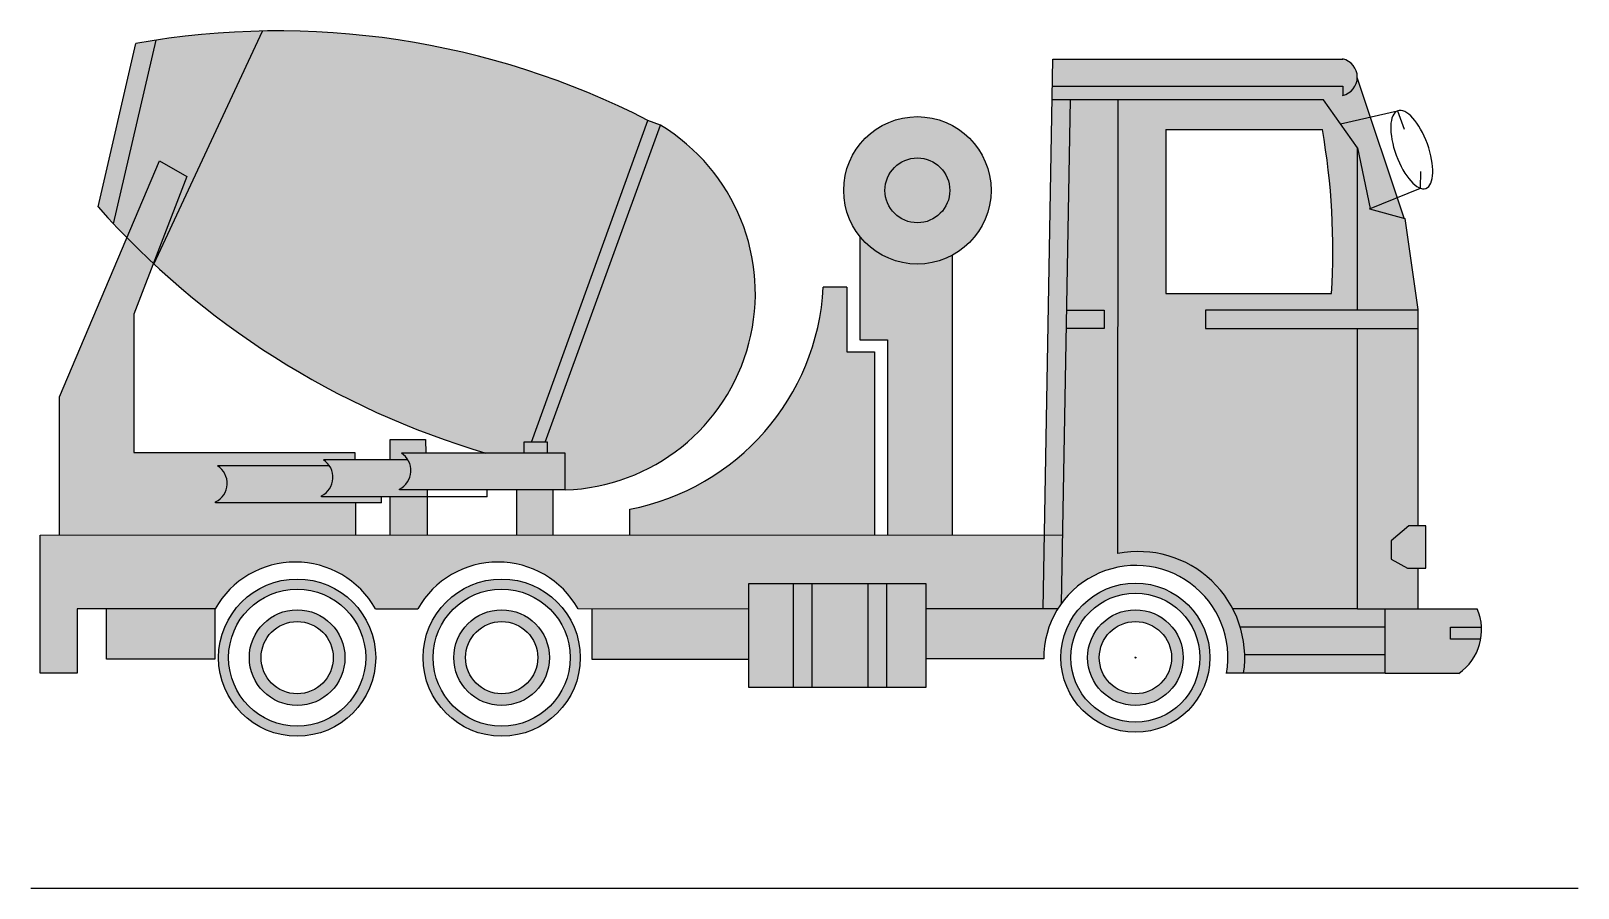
# Model space of a CAD drawing. Header units: inches. Extents: x 0 to 16.8, y 0 to 9.3.
import ezdxf

# ---------------------------------------------------------------- set-up
doc = ezdxf.new("R2010")
doc.units = ezdxf.units.IN
doc.header["$MEASUREMENT"] = 0

msp = doc.modelspace()

# ---------------------------------------------------------------- hatches: boundary and pattern name
h = msp.add_hatch(color=256)
h.set_gradient(color1=(214, 214, 214), color2=(173, 173, 173), tint=1)
h.paths.add_polyline_path([(2.513, 9.298, 0.032927), (1.361, 9.2), (0.897, 7.207, 0.005799), (1.042, 7.056), (1.396, 7.889), (1.691, 7.719), (1.329, 6.777, 0.000232), (1.335, 6.771)])
h = msp.add_hatch(color=256)
h.set_gradient(color1=(132, 132, 132), color2=(173, 173, 173), tint=1)
h.paths.add_polyline_path([(6.698, 8.329, 0.123976), (2.513, 9.298), (1.335, 6.771, 0.116159), (4.937, 4.72), (5.35, 4.72), (5.35, 4.839), (5.433, 4.839)])
h = msp.add_hatch(color=256)
h.set_gradient(color1=(51, 51, 51), color2=(51, 51, 51), tint=1)
h.paths.add_polyline_path([(1.361, 9.2, 0.006375), (1.139, 9.163), (0.73, 7.39, 0.006858), (0.897, 7.207)])
h = msp.add_hatch(color=256)
h.set_gradient(color1=(0, 255, 255), one_color=1, tint=1, name='HEMISPHERICAL')
h.paths.add_polyline_path([(14.24, 8.995), (11.094, 8.995), (11.089, 8.7), (14.24, 8.7), (14.24, 8.6, 0.806888)])
h = msp.add_hatch(color=256)
h.set_gradient(color1=(0, 255, 255), color2=(0, 0, 255), tint=1, name='SPHERICAL')
h.paths.add_polyline_path([(14.24, 8.7), (11.089, 8.7), (11.086, 8.554), (14.033, 8.554), (14.217, 8.292), (14.542, 8.367), (14.399, 8.795, -0.349435), (14.24, 8.6)])
h.paths.add_polyline_path([(14.542, 8.367), (14.217, 8.292), (14.4, 8.03), (14.539, 7.374), (14.833, 7.492)])
h = msp.add_hatch(color=256)
h.set_gradient(color1=(0, 255, 255), one_color=1, tint=1, name='INVCYLINDER')
h.paths.add_polyline_path([(11.281, 8.554), (11.086, 8.554), (11.004, 3.831), (11.198, 3.831)])
h = msp.add_hatch(color=256)
h.set_gradient(color1=(0, 255, 255), color2=(0, 63, 255), tint=1, name='HEMISPHERICAL')
h.paths.add_polyline_path([(11.801, 8.554), (11.281, 8.554), (11.241, 6.27), (11.65, 6.27), (11.65, 6.07), (11.238, 6.07), (11.185, 3.086, -0.795271), (12.981, 2.33), (13.165, 2.33, 0.517363), (11.8, 3.629)])
h = msp.add_hatch(color=162)
h.set_gradient(color1=(0, 0, 255), color2=(127, 255, 223), tint=1, name='INVCURVED')
h.paths.add_polyline_path([(11.8, 3.629), (11.801, 8.552), (14.033, 8.554), (14.4, 8.03), (14.4, 6.27), (12.75, 6.27), (12.75, 6.07), (14.4, 6.07), (14.4, 3.03), (13.046, 3.03, 0.332622)])
h.paths.add_polyline_path([(12.32, 6.45), (12.32, 8.23), (14.02, 8.23, -0.058848), (14.12, 6.45)], flags=16)
h = msp.add_hatch(color=256)
h.set_gradient(color1=(51, 51, 51), color2=(51, 51, 51), tint=1)
h.paths.add_polyline_path([(6.835, 8.277), (6.698, 8.329), (5.433, 4.839), (5.584, 4.839)])
h = msp.add_hatch(color=256)
h.set_gradient(color1=(214, 214, 214), color2=(173, 173, 173), tint=1)
h.paths.add_polyline_path([(6.835, 8.277), (5.584, 4.839), (5.609, 4.839), (5.609, 4.72), (5.8, 4.72), (5.8, 4.32, 0.746522)])
h = msp.add_hatch(color=256)
h.set_gradient(color1=(173, 173, 173), color2=(173, 173, 173), tint=1, name='CYLINDER')
h.paths.add_polyline_path([(10.423, 7.57, 1), (8.823, 7.57, 1)])
h.paths.add_polyline_path([(9.271, 7.57, -1), (9.974, 7.57, -1)], flags=16)
h = msp.add_hatch(color=256)
h.set_gradient(color1=(173, 173, 173), color2=(214, 214, 214), tint=1, name='CYLINDER')
h.paths.add_polyline_path([(9.974, 7.57, 1), (9.271, 7.57, 1)])
h = msp.add_hatch(color=256)
h.set_gradient(color1=(0, 255, 255), color2=(0, 63, 255), tint=1, name='HEMISPHERICAL')
h.paths.add_polyline_path([(14.916, 7.266), (14.53, 7.37), (14.539, 7.374), (14.4, 8.03), (14.4, 6.27), (15.056, 6.27), (15.056, 6.276)])
h = msp.add_hatch(color=256)
h.set_gradient(color1=(255, 127, 0), color2=(255, 159, 127), tint=1, name='CYLINDER')
h.paths.add_polyline_path([(1.117, 6.225), (1.329, 6.777, -0.011056), (1.042, 7.056), (0.31, 5.33), (0.31, 3.83), (3.523, 3.83), (3.523, 4.18), (2.005, 4.18), (2.005, 4.189, 0.583949), (2.026, 4.58), (3.241, 4.58, 0.104778), (3.175, 4.646), (3.517, 4.646), (3.517, 4.725), (1.117, 4.725)])
h.paths.add_polyline_path([(1.691, 7.719), (1.396, 7.889), (1.042, 7.056, 0.011056), (1.329, 6.777)])
h = msp.add_hatch(color=256)
h.set_gradient(color1=(0, 255, 255), color2=(0, 0, 255), tint=1, name='SPHERICAL')
h.paths.add_polyline_path([(14.833, 7.492), (14.53, 7.37), (14.907, 7.269)])
h = msp.add_hatch(color=256)
h.set_gradient(color1=(255, 127, 0), color2=(255, 159, 127), tint=1, name='CYLINDER')
h.paths.add_polyline_path([(10, 6.865, -0.360757), (8.999, 7.069), (9, 5.95), (9.3, 5.95), (9.299, 3.83), (9.999, 3.831)])
h = msp.add_hatch(color=256)
h.set_gradient(color1=(255, 127, 0), color2=(255, 159, 127), tint=1, name='CYLINDER')
h.paths.add_polyline_path([(9.158, 5.819), (8.858, 5.819), (8.858, 6.519), (8.602, 6.519, -0.344025), (6.5, 4.11), (6.5, 3.83), (9.158, 3.83)])
h = msp.add_hatch(color=256)
h.set_gradient(color1=(0, 0, 3), one_color=1, tint=1, name='INVCURVED')
h.paths.add_polyline_path([(11.65, 6.27), (11.241, 6.27), (11.238, 6.07), (11.65, 6.07)])
h = msp.add_hatch(color=256)
h.set_gradient(color1=(0, 0, 3), one_color=1, tint=1, name='INVCURVED')
h.paths.add_polyline_path([(14.4, 6.27), (12.75, 6.27), (12.75, 6.07), (14.4, 6.07)])
h.paths.add_polyline_path([(15.056, 6.27), (14.4, 6.27), (14.4, 6.07), (15.056, 6.07)])
h = msp.add_hatch(color=256)
h.set_gradient(color1=(0, 255, 255), color2=(0, 63, 255), tint=1, name='HEMISPHERICAL')
h.paths.add_polyline_path([(14.4, 3.03), (14.7, 3.03), (15.056, 3.03), (15.056, 3.469), (14.942, 3.469), (14.768, 3.569), (14.768, 3.769), (14.96, 3.93), (15.056, 3.93), (15.056, 6.07), (14.4, 6.07)])
h = msp.add_hatch(color=256)
h.set_gradient(color1=(51, 51, 51), one_color=1, tint=1, name='SPHERICAL')
h.paths.add_polyline_path([(5.8, 4.72), (4.021, 4.72, -0.583949), (4, 4.329), (4, 4.32), (5.8, 4.32)])
h.paths.add_polyline_path([(4.093, 4.646), (3.175, 4.646, -0.583949), (3.153, 4.254), (3.153, 4.246), (4.3, 4.246), (4.3, 4.32), (4, 4.32), (4, 4.329, 0.437938)])
h.paths.add_polyline_path([(3.241, 4.58), (2.026, 4.58, -0.583949), (2.005, 4.189), (2.005, 4.18), (3.805, 4.18), (3.805, 4.246), (3.153, 4.246), (3.153, 4.254, 0.451544)])
h = msp.add_hatch(color=256)
h.set_gradient(color1=(255, 127, 0), color2=(255, 159, 127), tint=1, name='CYLINDER')
h.paths.add_polyline_path([(4.3, 4.246), (3.9, 4.246), (3.9, 3.83), (4.3, 3.83)])
h.paths.add_polyline_path([(4.285, 4.868), (3.9, 4.867), (3.898, 4.646), (4.093, 4.646, 0.116275), (4.021, 4.72), (4.287, 4.72)])
h.paths.add_polyline_path([(5.67, 4.32), (5.27, 4.32), (5.27, 3.83), (5.67, 3.83)])
h.paths.add_polyline_path([(5.609, 4.839), (5.35, 4.839), (5.35, 4.72), (5.609, 4.72)])
h = msp.add_hatch(color=256)
h.set_gradient(color1=(255, 255, 0), one_color=1, tint=1)
h.paths.add_polyline_path([(15.142, 3.93), (14.96, 3.93), (14.768, 3.769), (14.768, 3.569), (14.942, 3.469), (15.142, 3.469)])
h = msp.add_hatch(color=256)
h.set_gradient(color1=(0, 0, 255), color2=(0, 127, 255), tint=1, name='CYLINDER')
h.paths.add_polyline_path([(11.004, 3.831), (0.1, 3.83), (0.1, 2.33), (0.5, 2.33), (0.5, 3.03), (2, 3.03, -0.582699), (3.74, 3.03), (4.2, 3.03, -0.582693), (5.94, 3.03), (7.79, 3.026), (7.79, 3.3), (9.72, 3.3), (9.72, 3.03), (10.99, 3.03)])
h = msp.add_hatch(color=256)
h.set_gradient(color1=(0, 255, 255), one_color=1, tint=1, name='SPHERICAL')
h.paths.add_polyline_path([(11.198, 3.831), (11.004, 3.831), (10.99, 3.03), (11.147, 3.03, -0.01684), (11.185, 3.086)])
h = msp.add_hatch(color=256)
h.set_gradient(color1=(51, 51, 51), color2=(91, 91, 91), tint=1, name='CYLINDER')
h.paths.add_polyline_path([(2.037, 2.5, 1), (3.743, 2.5, 1)])
h.paths.add_polyline_path([(3.634, 2.5, -1), (2.146, 2.5, -1)], flags=16)
h.paths.add_polyline_path([(3.409, 2.5, -1), (2.371, 2.5, -1)], flags=0)
h.paths.add_polyline_path([(3.282, 2.5, -1), (2.498, 2.5, -1)], flags=0)
h.paths.add_polyline_path([(4.257, 2.5, 1), (5.963, 2.5, 1)])
h.paths.add_polyline_path([(5.854, 2.5, -1), (4.366, 2.5, -1)], flags=16)
h.paths.add_polyline_path([(5.629, 2.5, -1), (4.591, 2.5, -1)], flags=0)
h.paths.add_polyline_path([(5.502, 2.5, -1), (4.718, 2.5, -1)], flags=0)
h.paths.add_polyline_path([(11.181, 2.5, 1), (12.799, 2.5, 1)])
h.paths.add_polyline_path([(12.69, 2.5, -1), (11.29, 2.5, -1)], flags=16)
h.paths.add_polyline_path([(12.509, 2.5, -1), (11.471, 2.5, -1)], flags=0)
h.paths.add_polyline_path([(12.382, 2.5, -1), (11.598, 2.5, -1)], flags=0)
h.paths.add_polyline_path([(11.995, 2.5, -1), (11.985, 2.5, -1)], flags=0)
h = msp.add_hatch(color=256)
h.set_gradient(color1=(182, 51, 51), color2=(255, 117, 255), tint=1, name='INVHEMISPHERICAL')
h.paths.add_polyline_path([(8.28, 3.3), (7.79, 3.3), (7.79, 2.18), (8.28, 2.18)])
h = msp.add_hatch(color=256)
h.set_gradient(color1=(51, 51, 51), one_color=1, tint=1, name='SPHERICAL')
h.paths.add_polyline_path([(8.48, 3.3), (8.28, 3.3), (8.28, 2.18), (8.48, 2.18)])
h = msp.add_hatch(color=256)
h.set_gradient(color1=(182, 51, 51), color2=(255, 117, 255), tint=1, name='INVHEMISPHERICAL')
h.paths.add_polyline_path([(9.09, 3.3), (8.48, 3.3), (8.48, 2.18), (9.09, 2.18)])
h.paths.add_polyline_path([(9.72, 3.3), (9.29, 3.3), (9.29, 2.18), (9.72, 2.18)])
h = msp.add_hatch(color=256)
h.set_gradient(color1=(51, 51, 51), one_color=1, tint=1, name='SPHERICAL')
h.paths.add_polyline_path([(9.29, 3.3), (9.09, 3.3), (9.09, 2.18), (9.29, 2.18)])
h = msp.add_hatch(color=256)
h.set_gradient(color1=(0, 236, 255), color2=(0, 255, 255), tint=1, name='CYLINDER')
h.paths.add_polyline_path([(1.995, 3.03), (0.819, 3.03), (0.819, 2.482), (1.995, 2.482)])
h = msp.add_hatch(color=256)
h.set_gradient(color1=(0, 236, 255), color2=(0, 255, 255), tint=1, name='CYLINDER')
h.paths.add_polyline_path([(7.79, 3.026), (6.092, 3.03), (6.091, 2.48), (7.79, 2.48)])
h = msp.add_hatch(color=256)
h.set_gradient(color1=(0, 236, 255), color2=(0, 255, 177), tint=1, name='SPHERICAL')
h.paths.add_polyline_path([(11.147, 3.03), (9.72, 3.03), (9.72, 2.487), (10.995, 2.487, -0.14388)])
h = msp.add_hatch(color=256)
h.set_gradient(color1=(0, 255, 155), color2=(142, 255, 255), tint=1, name='HEMISPHERICAL')
h.paths.add_polyline_path([(14.7, 3.03), (13.046, 3.03, -0.046886), (13.127, 2.83), (14.7, 2.83)])
h.paths.add_polyline_path([(14.7, 2.83), (13.127, 2.83, -0.066124), (13.176, 2.53), (14.7, 2.53)])
h.paths.add_polyline_path([(14.7, 2.53), (13.176, 2.53, -0.043479), (13.165, 2.33), (14.7, 2.33)])
h = msp.add_hatch(color=256)
h.set_gradient(color1=(0, 0, 3), one_color=1, tint=1, name='INVCURVED')
h.paths.add_polyline_path([(15.41, 2.83), (15.748, 2.83, 0.090927), (15.7, 3.03), (14.7, 3.03), (14.7, 2.33), (15.5, 2.33, 0.201143), (15.739, 2.7), (15.41, 2.7)])
h = msp.add_hatch(color=256)
h.set_gradient(color1=(255, 255, 0), one_color=1, tint=1)
h.paths.add_polyline_path([(15.748, 2.83), (15.41, 2.83), (15.41, 2.7), (15.739, 2.7, 0.057331)])

# ---------------------------------------------------------------- linework, layer by layer
for p, q in [((1.335, 6.771), (2.513, 9.298)), ((0.73, 7.39), (1.139, 9.163)), ((0.897, 7.207), (1.361, 9.2)), ((10.99, 3.03), (11.094, 8.995)), ((11.094, 8.995), (14.24, 8.995)), ((14.907, 7.269), (14.399, 8.795)), ((11.089, 8.7), (14.24, 8.7)), ((14.24, 8.7), (14.24, 8.6)), ((14.033, 8.554), (11.086, 8.552)), ((11.281, 8.554), (11.185, 3.086)), ((11.8, 3.629), (11.801, 8.554)), ((14.4, 8.03), (14.033, 8.554)), ((14.217, 8.292), (14.836, 8.434)), ((14.836, 8.434), (14.907, 8.233)), ((5.433, 4.839), (6.698, 8.329)), ((5.584, 4.839), (6.835, 8.277)), ((6.835, 8.277), (6.698, 8.329)), ((12.32, 8.23), (12.32, 6.45)), ((12.32, 8.23), (14.02, 8.23)), ((14.4, 8.03), (14.539, 7.374)), ((14.4, 6.27), (14.4, 8.03)), ((0.31, 5.33), (1.396, 7.889)), ((1.396, 7.889), (1.691, 7.719)), ((15.084, 7.594), (15.088, 7.775)), ((1.691, 7.719), (1.117, 6.225)), ((14.53, 7.37), (15.084, 7.594)), ((14.53, 7.37), (14.916, 7.266)), ((14.916, 7.266), (15.056, 6.276)), ((8.999, 7.069), (9, 5.95)), ((10, 6.865), (9.999, 3.83)), ((8.858, 6.519), (8.602, 6.519)), ((8.858, 6.519), (8.858, 5.819)), ((12.32, 6.45), (14.12, 6.45)), ((1.117, 6.225), (1.117, 4.725)), ((11.241, 6.27), (11.65, 6.27)), ((11.65, 6.27), (11.65, 6.07)), ((15.056, 6.27), (12.75, 6.27)), ((12.75, 6.27), (12.75, 6.07)), ((15.056, 6.276), (15.056, 3.93)), ((11.65, 6.07), (11.238, 6.07)), ((12.75, 6.07), (15.056, 6.07)), ((14.4, 3.03), (14.4, 6.07)), ((9, 5.95), (9.3, 5.95)), ((9.3, 5.95), (9.299, 3.83)), ((8.858, 5.819), (9.158, 5.819)), ((9.158, 5.819), (9.158, 3.83)), ((0.31, 3.83), (0.31, 5.33)), ((1.117, 4.725), (3.517, 4.725)), ((3.517, 4.725), (3.517, 4.646)), ((3.898, 4.646), (3.9, 4.867)), ((3.9, 4.867), (4.285, 4.868)), ((5.8, 4.72), (4.021, 4.72)), ((5.8, 4.72), (4.021, 4.72)), ((4.285, 4.868), (4.287, 4.72)), ((5.609, 4.839), (5.35, 4.839)), ((5.35, 4.839), (5.35, 4.72)), ((5.609, 4.72), (5.609, 4.839)), ((5.8, 4.32), (5.8, 4.72)), ((5.8, 4.32), (5.8, 4.72)), ((3.241, 4.58), (2.026, 4.58)), ((4.093, 4.646), (3.175, 4.646)), ((3.153, 4.246), (3.153, 4.254)), ((4.953, 4.246), (3.153, 4.246)), ((3.805, 4.18), (3.805, 4.246)), ((3.9, 3.83), (3.9, 4.246)), ((4, 4.32), (4, 4.329)), ((4, 4.32), (4, 4.329)), ((5.8, 4.32), (4, 4.32)), ((5.8, 4.32), (4, 4.32)), ((4.3, 4.32), (4.3, 3.83)), ((4.953, 4.246), (4.953, 4.32)), ((5.27, 4.32), (5.27, 3.83)), ((5.67, 3.83), (5.67, 4.32)), ((2.005, 4.18), (2.005, 4.189)), ((3.805, 4.18), (2.005, 4.18)), ((3.523, 4.182), (3.523, 3.83)), ((6.5, 3.83), (6.5, 4.11)), ((14.96, 3.93), (14.768, 3.769)), ((15.142, 3.93), (14.96, 3.93)), ((15.142, 3.469), (15.142, 3.93)), ((0.1, 3.83), (11.198, 3.831)), ((0.1, 2.33), (0.1, 3.83)), ((14.768, 3.769), (14.768, 3.569)), ((14.768, 3.569), (14.942, 3.469)), ((14.942, 3.469), (15.142, 3.469)), ((15.056, 3.469), (15.056, 3.03)), ((8.28, 2.18), (8.28, 3.3)), ((8.48, 2.18), (8.48, 3.3)), ((9.09, 2.18), (9.09, 3.3)), ((9.29, 2.18), (9.29, 3.3)), ((2, 3.03), (0.5, 3.03)), ((0.5, 3.03), (0.5, 2.33)), ((0.819, 2.482), (0.819, 3.03)), ((1.995, 3.025), (1.995, 2.482)), ((3.74, 3.03), (4.2, 3.03)), ((7.79, 3.026), (5.94, 3.03)), ((6.091, 2.48), (6.092, 3.03)), ((11.147, 3.03), (9.72, 3.03)), ((14.4, 3.03), (13.045, 3.03)), ((14.7, 2.33), (14.7, 3.03)), ((14.7, 3.03), (15.7, 3.03)), ((14.7, 2.83), (13.127, 2.83)), ((14.7, 2.53), (13.176, 2.53)), ((1.995, 2.482), (0.819, 2.482)), ((7.79, 2.48), (6.091, 2.48)), ((10.995, 2.487), (9.72, 2.487)), ((0.5, 2.33), (0.1, 2.33)), ((13.165, 2.33), (12.978, 2.33)), ((14.7, 2.33), (13.165, 2.33)), ((14.7, 2.33), (15.5, 2.33)), ((0, 0), (16.795, 0))]:
    msp.add_line(p, q)
at = {"color": 162}
msp.add_line((14.4, 3.03), (14.7, 3.03), dxfattribs=at)
msp.add_lwpolyline([(9.72, 3.3), (7.79, 3.3), (7.79, 2.18), (9.72, 2.18)], close=True)
msp.add_lwpolyline([(15.739, 2.7), (15.41, 2.7), (15.41, 2.83), (15.748, 2.83)])
for centre, radius in [((9.623, 7.57), 0.8), ((9.623, 7.57), 0.352), ((2.89, 2.5), 0.853), ((2.89, 2.5), 0.744), ((5.11, 2.5), 0.853), ((5.11, 2.5), 0.744), ((11.99, 2.5), 0.809), ((11.99, 2.5), 0.7), ((2.89, 2.5), 0.519), ((2.89, 2.5), 0.392), ((5.11, 2.5), 0.519), ((5.11, 2.5), 0.392), ((11.99, 2.5), 0.519), ((11.99, 2.5), 0.392), ((11.99, 2.5), 0.00537)]:
    msp.add_circle(centre, radius)
for centre, radius, start, end in [((2.682, 0.506), 8.794, 62.8261, 100.0998), ((14.197, 8.798), 0.202, 282.2302, 77.8288), ((5.731, 6.452), 2.133, 271.8729, 58.8186), ((6.534, 6.917), 7.6, 356.4798, 9.9512), ((7.491, 13.394), 9.042, 221.6049, 253.5955), ((6.008, 6.661), 2.598, 280.9166, 356.849), ((3.9, 4.53), 0.225, 296.3031, 57.434), ((3.9, 4.53), 0.225, 296.3031, 57.434), ((1.905, 4.391), 0.225, 296.3031, 57.434), ((3.054, 4.456), 0.225, 296.3031, 57.434), ((2.87, 2.537), 1, 29.5414, 150.4586), ((5.07, 2.537), 1, 29.5414, 150.4586), ((12.023, 2.497), 1.154, 351.6944, 101.116), ((11.995, 2.5), 1, 350.1733, 180.7593), ((15.178, 2.8), 0.57, 304.3555, 23.7537)]:
    msp.add_arc(centre, radius, start, end)
at = {"extrusion": (0, 0, -1)}
msp.add_ellipse((14.99, 8.013), major_axis=(-0.153, 0.421), ratio=0.401664, dxfattribs=at)

doc.saveas('drawing.dxf')
